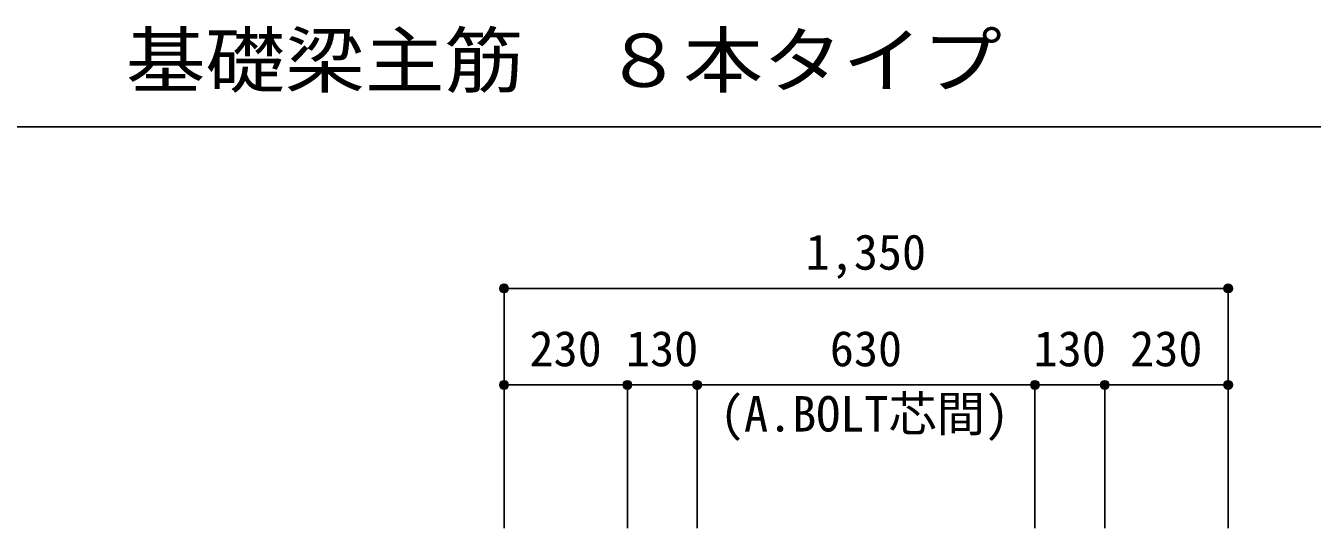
# Model space of a CAD drawing. Units: millimetres at full size, sheet at 1:30. Extents: x -5973 to 5954, y -4195 to 4201.
# Drawn here: x -1014 to 1384, y -970 to -33 of the extents above; entities that cross this region are included whole.
import ezdxf
from ezdxf.enums import TextEntityAlignment as Align

# ---------------------------------------------------------------- set-up
doc = ezdxf.new("R2010")
doc.units = ezdxf.units.MM
doc.header["$LTSCALE"] = 30
doc.header["$PDMODE"] = 32
doc.header["$PDSIZE"] = 15
for name, color, linetype in [('0-D_寸法', 4, 'Continuous'), ('6-7_文字', 7, 'Continuous'), ('F-0_枠', 6, 'Continuous')]:
    doc.layers.add(name, color=color, linetype=linetype)
doc.styles.add('ＭＳ ゴシック', font='')
doc.styles.get('ＭＳ ゴシック').set_extended_font_data('MS Gothic')

msp = doc.modelspace()

# ---------------------------------------------------------------- linework, layer by layer
at = {"layer": '0-D_寸法'}
for p, q in [((-122.56, -522.85), (1227.44, -522.85)), ((-122.56, -522.85), (-122.56, -702.85)), ((1227.44, -522.85), (1227.44, -702.85)), ((107.44, -702.85), (-122.56, -702.85)), ((-122.56, -702.85), (-122.56, -969.89)), ((237.44, -702.85), (107.44, -702.85)), ((107.44, -702.85), (107.44, -969.89)), ((867.44, -702.85), (237.44, -702.85)), ((237.44, -702.85), (237.44, -969.89)), ((997.44, -702.85), (867.44, -702.85)), ((867.44, -702.85), (867.44, -969.89)), ((1227.44, -702.85), (997.44, -702.85)), ((997.44, -702.85), (997.44, -969.89)), ((1227.44, -702.85), (1227.44, -969.89))]:
    msp.add_line(p, q, dxfattribs=at)
for centre, radius in [((-122.56, -522.85), 8), ((-122.56, -522.85), 7.2), ((-122.56, -522.85), 6.4), ((-122.56, -522.85), 5.6), ((-122.56, -522.85), 4.8), ((-122.56, -522.85), 4), ((-122.56, -522.85), 3.2), ((-122.56, -522.85), 2.4), ((-122.56, -522.85), 1.6), ((-122.56, -522.85), 0.8), ((1227.44, -522.85), 8), ((1227.44, -522.85), 7.2), ((1227.44, -522.85), 6.4), ((1227.44, -522.85), 5.6), ((1227.44, -522.85), 4.8), ((1227.44, -522.85), 4), ((1227.44, -522.85), 3.2), ((1227.44, -522.85), 2.4), ((1227.44, -522.85), 1.6), ((1227.44, -522.85), 0.8), ((-122.56, -702.85), 8), ((107.44, -702.85), 8), ((237.44, -702.85), 8), ((867.44, -702.85), 8), ((997.44, -702.85), 8), ((1227.44, -702.85), 8), ((-122.56, -702.85), 7.2), ((-122.56, -702.85), 6.4), ((-122.56, -702.85), 5.6), ((-122.56, -702.85), 4.8), ((-122.56, -702.85), 4), ((-122.56, -702.85), 3.2), ((-122.56, -702.85), 2.4), ((-122.56, -702.85), 1.6), ((-122.56, -702.85), 0.8), ((107.44, -702.85), 7.2), ((107.44, -702.85), 6.4), ((107.44, -702.85), 5.6), ((107.44, -702.85), 4.8), ((107.44, -702.85), 4), ((107.44, -702.85), 3.2), ((107.44, -702.85), 2.4), ((107.44, -702.85), 1.6), ((107.44, -702.85), 0.8), ((237.44, -702.85), 7.2), ((237.44, -702.85), 6.4), ((237.44, -702.85), 5.6), ((237.44, -702.85), 4.8), ((237.44, -702.85), 4), ((237.44, -702.85), 3.2), ((237.44, -702.85), 2.4), ((237.44, -702.85), 1.6), ((237.44, -702.85), 0.8), ((867.44, -702.85), 7.2), ((867.44, -702.85), 6.4), ((867.44, -702.85), 5.6), ((867.44, -702.85), 4.8), ((867.44, -702.85), 4), ((867.44, -702.85), 3.2), ((867.44, -702.85), 2.4), ((867.44, -702.85), 1.6), ((867.44, -702.85), 0.8), ((997.44, -702.85), 7.2), ((997.44, -702.85), 6.4), ((997.44, -702.85), 5.6), ((997.44, -702.85), 4.8), ((997.44, -702.85), 4), ((997.44, -702.85), 3.2), ((997.44, -702.85), 2.4), ((997.44, -702.85), 1.6), ((997.44, -702.85), 0.8), ((1227.44, -702.85), 7.2), ((1227.44, -702.85), 6.4), ((1227.44, -702.85), 5.6), ((1227.44, -702.85), 4.8), ((1227.44, -702.85), 4), ((1227.44, -702.85), 3.2), ((1227.44, -702.85), 2.4), ((1227.44, -702.85), 1.6), ((1227.44, -702.85), 0.8)]:
    msp.add_circle(centre, radius, dxfattribs=at)
at = {"layer": '0-D_寸法', "color": 7}
for p in [(-122.56, -522.85), (-122.56, -522.85), (1227.44, -522.85), (1227.44, -522.85), (-122.56, -702.85), (-122.56, -702.85), (107.44, -702.85), (107.44, -702.85), (237.44, -702.85), (237.44, -702.85), (867.44, -702.85), (867.44, -702.85), (997.44, -702.85), (997.44, -702.85), (1227.44, -702.85), (1227.44, -702.85)]:
    msp.add_point(p, dxfattribs=at)
at = {"layer": 'F-0_枠', "color": 2}
msp.add_line((-5972.88, -222.05), (3723.6, -222.05), dxfattribs=at)

# ---------------------------------------------------------------- texts
at = {"layer": '0-D_寸法', "style": 'ＭＳ ゴシック'}
for s, p in [('1,350', (439.94, -507.85)), ('230', (-75.06, -687.85)), ('130', (104.94, -687.85)), ('630', (484.94, -687.85)), ('130', (864.94, -687.85)), ('230', (1044.94, -687.85)), ('(A.BOLT芯間)', (280.06, -809.4))]:
    msp.add_text(s, height=65.98, dxfattribs=at).set_placement(p, align=Align.BOTTOM_LEFT)
at = {"layer": '6-7_文字', "color": 2, "style": 'ＭＳ ゴシック', "width": 1.1}
msp.add_text('\u3000\u3000基礎梁主筋\u3000８本タイプ', height=98.97, dxfattribs=at).set_placement((-1124.64, -177.05), align=Align.BOTTOM_LEFT)

doc.saveas('drawing.dxf')
